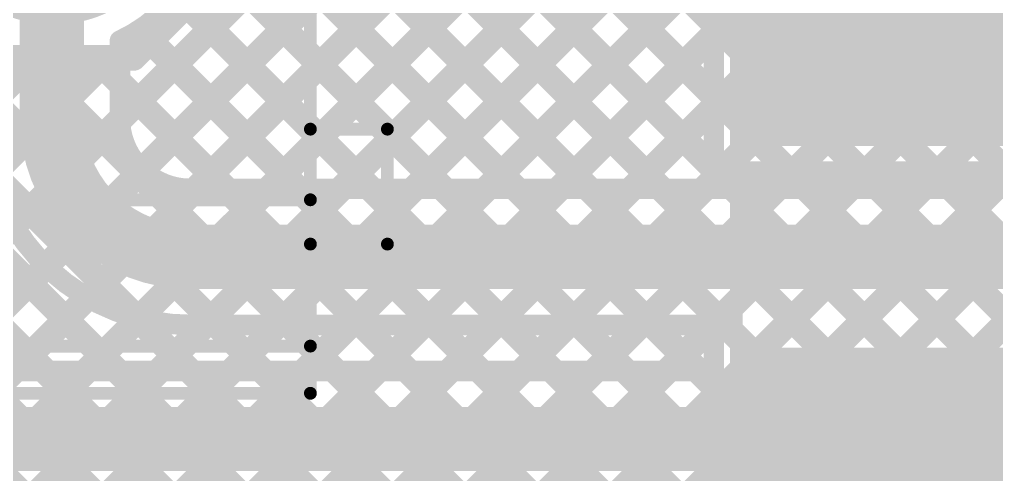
# Model space of a CAD drawing. Header units: inches. Extents: x -1.9 to 9.4, y 0 to 6.7.
# Drawn here: x 0.5357 to 0.9163, y 2.9372 to 3.1144 of the extents above; entities that cross this region are included whole.
import ezdxf

# ---------------------------------------------------------------- set-up
doc = ezdxf.new("R2010")
doc.units = ezdxf.units.IN
doc.header["$MEASUREMENT"] = 0
for name, color, linetype in [('Bottom Layer', 5, 'Continuous'), ('Bottom Solder', 6, 'Continuous'), ('Top Layer', 1, 'Continuous'), ('Top Overlay', 2, 'Continuous'), ('Top Paste', 8, 'Continuous'), ('Top Solder', 216, 'Continuous')]:
    doc.layers.add(name, color=color, linetype=linetype)

# ---------------------------------------------------------------- blocks, each defined once
blk = doc.blocks.new('KF129_5_08_3P_7')
at = {"layer": 'Bottom Solder'}
h = blk.add_hatch(color=6, dxfattribs=at)
edge = h.paths.add_edge_path()
edge.add_arc((-0.2, 0), 0.049244, 0, 360)
at = {"layer": 'Top Solder'}
h = blk.add_hatch(color=216, dxfattribs=at)
edge = h.paths.add_edge_path()
edge.add_arc((-0.2, 0), 0.049244, 0, 360)
at = {"layer": 'Top Overlay'}
for points in [[(-0.3, 0.192913, 0.005, 0.005, 0), (-0.3, -0.22441, 0.005, 0.005, 0)], [(0.3, 0.192913, 0.005, 0.005, 0), (-0.3, 0.192913, 0.005, 0.005, 0)], [(0.3, 0.174526, 0.005, 0.005, 0), (-0.3, 0.174526, 0.005, 0.005, 0)], [(-0.33, 0.134786, 0.005, 0.005, 0), (-0.33, 0.09, 0.005, 0.005, 0)], [(-0.3, 0.134786, 0.005, 0.005, 0), (-0.33, 0.134786, 0.005, 0.005, 0)], [(0.3, 0.117526, 0.005, 0.005, 0), (-0.3, 0.117526, 0.005, 0.005, 0)], [(-0.3, 0.09, 0.005, 0.005, 0), (-0.33, 0.09, 0.005, 0.005, 0)]]:
    blk.add_lwpolyline(points, format="xyseb", dxfattribs=at)
for points in [[(-0.30125, 0.192913, 0.0025, 0.0025, 1), (-0.29875, 0.192913, 0.0025, 0.0025, 1)], [(-0.30125, 0.192913, 0.0025, 0.0025, 1), (-0.29875, 0.192913, 0.0025, 0.0025, 1)], [(-0.30125, 0.174526, 0.0025, 0.0025, 1), (-0.29875, 0.174526, 0.0025, 0.0025, 1)], [(-0.33125, 0.134786, 0.0025, 0.0025, 1), (-0.32875, 0.134786, 0.0025, 0.0025, 1)], [(-0.33125, 0.134786, 0.0025, 0.0025, 1), (-0.32875, 0.134786, 0.0025, 0.0025, 1)], [(-0.30125, 0.134786, 0.0025, 0.0025, 1), (-0.29875, 0.134786, 0.0025, 0.0025, 1)], [(-0.30125, 0.117526, 0.0025, 0.0025, 1), (-0.29875, 0.117526, 0.0025, 0.0025, 1)], [(-0.33125, 0.09, 0.0025, 0.0025, 1), (-0.32875, 0.09, 0.0025, 0.0025, 1)], [(-0.33125, 0.09, 0.0025, 0.0025, 1), (-0.32875, 0.09, 0.0025, 0.0025, 1)], [(-0.30125, 0.09, 0.0025, 0.0025, 1), (-0.29875, 0.09, 0.0025, 0.0025, 1)]]:
    blk.add_lwpolyline(points, format="xyseb", close=True, dxfattribs=at)
blk = doc.blocks.new('SMA_DO_214AC__22')
at = {"layer": 'Top Layer'}
for points in [[(-0.1063, 0.05512), (-0.04331, 0.05512), (-0.04331, -0.05512), (-0.1063, -0.05512)], [(0.04331, 0.05512), (0.1063, 0.05512), (0.1063, -0.05512), (0.04331, -0.05512)]]:
    blk.add_hatch(color=1, dxfattribs=at).paths.add_polyline_path(points)
at = {"layer": 'Top Overlay'}
blk.add_hatch(color=2, dxfattribs=at).paths.add_polyline_path([(-0.15717, -0.06299), (-0.11122, -0.06299), (-0.11122, 0.06299), (-0.15717, 0.06299)])
at = {"layer": 'Top Paste'}
for points in [[(-0.1063, 0.05512), (-0.04331, 0.05512), (-0.04331, -0.05512), (-0.1063, -0.05512)], [(0.04331, 0.05512), (0.1063, 0.05512), (0.1063, -0.05512), (0.04331, -0.05512)]]:
    blk.add_hatch(color=8, dxfattribs=at).paths.add_polyline_path(points)
at = {"layer": 'Top Solder'}
for points in [[(-0.1103, 0.05912), (-0.03931, 0.05912), (-0.03931, -0.05912), (-0.1103, -0.05912)], [(0.03931, 0.05912), (0.1103, 0.05912), (0.1103, -0.05912), (0.03931, -0.05912)]]:
    blk.add_hatch(color=216, dxfattribs=at).paths.add_polyline_path(points)
at = {"layer": 'Top Overlay'}
for points in [[(-0.11745, 0.06034, 0.005, 0.005, 0), (0.1119, 0.06034, 0.005, 0.005, 0)], [(0.1119, 0.06034, 0.005, 0.005, 0), (0.1119, 0.04656, 0.005, 0.005, 0)], [(0.1119, -0.04656, 0.005, 0.005, 0), (0.1119, -0.06034, 0.005, 0.005, 0)], [(-0.11745, -0.06034, 0.005, 0.005, 0), (0.1119, -0.06034, 0.005, 0.005, 0)]]:
    blk.add_lwpolyline(points, format="xyseb", dxfattribs=at)
for points in [[(-0.1187, 0.06034, 0.0025, 0.0025, 1), (-0.1162, 0.06034, 0.0025, 0.0025, 1)], [(0.11065, 0.06034, 0.0025, 0.0025, 1), (0.11315, 0.06034, 0.0025, 0.0025, 1)], [(0.11065, 0.06034, 0.0025, 0.0025, 1), (0.11315, 0.06034, 0.0025, 0.0025, 1)], [(0.11065, 0.04656, 0.0025, 0.0025, 1), (0.11315, 0.04656, 0.0025, 0.0025, 1)], [(0.11065, -0.04656, 0.0025, 0.0025, 1), (0.11315, -0.04656, 0.0025, 0.0025, 1)], [(-0.1187, -0.06034, 0.0025, 0.0025, 1), (-0.1162, -0.06034, 0.0025, 0.0025, 1)], [(0.11065, -0.06034, 0.0025, 0.0025, 1), (0.11315, -0.06034, 0.0025, 0.0025, 1)], [(0.11065, -0.06034, 0.0025, 0.0025, 1), (0.11315, -0.06034, 0.0025, 0.0025, 1)]]:
    blk.add_lwpolyline(points, format="xyseb", close=True, dxfattribs=at)

msp = doc.modelspace()

# ---------------------------------------------------------------- hatches: boundary and pattern name
at = {"layer": 'Top Layer'}
msp.add_hatch(color=1, dxfattribs=at).paths.add_polyline_path([(0.84034, 3.09083), (0.91034, 3.09083), (0.91034, 3.19583), (0.84034, 3.19583)])

# ---------------------------------------------------------------- linework, layer by layer
at = {"layer": 'Bottom Layer'}
for points in [[(0.1659, 2.49672, 0.01, 0.01, 0), (1.03869, 3.36951, 0.01, 0.01, 0)], [(0.1659, 2.52501, 0.01, 0.01, 0), (1.01041, 3.36951, 0.01, 0.01, 0)], [(0.1659, 2.55329, 0.01, 0.01, 0), (0.98212, 3.36951, 0.01, 0.01, 0)], [(0.1659, 2.58158, 0.01, 0.01, 0), (0.95384, 3.36951, 0.01, 0.01, 0)], [(0.16792, 2.47046, 0.01, 0.01, 0), (1.06697, 3.36951, 0.01, 0.01, 0)], [(0.18206, 2.45632, 0.01, 0.01, 0), (1.09526, 3.36951, 0.01, 0.01, 0)], [(0.1962, 2.44217, 0.01, 0.01, 0), (1.12354, 3.36951, 0.01, 0.01, 0)], [(0.22389, 2.44157, 0.01, 0.01, 0), (1.15183, 3.36951, 0.01, 0.01, 0)], [(0.23842, 3.36951, 0.01, 0.01, 0), (0.72654, 2.88138, 0.01, 0.01, 0)], [(0.2497, 2.75022, 0.01, 0.01, 0), (0.86898, 3.36951, 0.01, 0.01, 0)], [(0.25217, 2.44157, 0.01, 0.01, 0), (1.18011, 3.36951, 0.01, 0.01, 0)], [(0.26384, 2.73608, 0.01, 0.01, 0), (0.89727, 3.36951, 0.01, 0.01, 0)], [(0.27266, 2.71662, 0.01, 0.01, 0), (0.92555, 3.36951, 0.01, 0.01, 0)], [(0.43641, 3.36951, 0.01, 0.01, 0), (0.87509, 2.93083, 0.01, 0.01, 0)], [(0.46469, 3.36951, 0.01, 0.01, 0), (0.90338, 2.93083, 0.01, 0.01, 0)], [(0.49297, 3.36951, 0.01, 0.01, 0), (0.93166, 2.93083, 0.01, 0.01, 0)], [(0.52126, 3.36951, 0.01, 0.01, 0), (0.95995, 2.93083, 0.01, 0.01, 0)], [(0.54954, 3.36951, 0.01, 0.01, 0), (0.98823, 2.93083, 0.01, 0.01, 0)], [(0.57783, 3.36951, 0.01, 0.01, 0), (1.01651, 2.93083, 0.01, 0.01, 0)], [(0.60611, 3.36951, 0.01, 0.01, 0), (1.04136, 2.93426, 0.01, 0.01, 0)], [(0.6344, 3.36951, 0.01, 0.01, 0), (1.05334, 2.95057, 0.01, 0.01, 0)], [(0.66268, 3.36951, 0.01, 0.01, 0), (1.05334, 2.97885, 0.01, 0.01, 0)], [(0.41128, 3.16836, 0.01, 0.01, 0), (0.71739, 2.86225, 0.01, 0.01, 0)], [(0.61128, 3.16635, 0.01, 0.01, 0), (0.84681, 2.93083, 0.01, 0.01, 0)], [(0.41128, 3.14008, 0.01, 0.01, 0), (0.71739, 2.83397, 0.01, 0.01, 0)], [(0.61128, 3.13807, 0.01, 0.01, 0), (0.81852, 2.93083, 0.01, 0.01, 0)], [(0.58016, 3.09947, 0.01, 0.01, 0), (0.61128, 3.13059, 0.01, 0.01, 0)], [(0.85456, 2.93083, 0.01, 0.01, 0), (1.05153, 3.12779, 0.01, 0.01, 0)], [(0.40189, 3.12119, 0.01, 0.01, 0), (0.71739, 2.80568, 0.01, 0.01, 0)], [(0.60088, 3.12019, 0.01, 0.01, 0), (0.79024, 2.93083, 0.01, 0.01, 0)], [(0.28046, 2.44157, 0.01, 0.01, 0), (0.95067, 3.11179, 0.01, 0.01, 0)], [(0.38774, 3.10705, 0.01, 0.01, 0), (0.71739, 2.7774, 0.01, 0.01, 0)], [(0.58674, 3.10604, 0.01, 0.01, 0), (0.76897, 2.92381, 0.01, 0.01, 0)], [(0.88285, 2.93083, 0.01, 0.01, 0), (1.05334, 3.10132, 0.01, 0.01, 0)], [(0.1659, 2.723, 0.01, 0.01, 0), (0.54237, 3.09947, 0.01, 0.01, 0)], [(0.23133, 2.76014, 0.01, 0.01, 0), (0.57065, 3.09947, 0.01, 0.01, 0)], [(0.36704, 3.09947, 0.01, 0.01, 0), (0.71739, 2.74911, 0.01, 0.01, 0)], [(0.51792, 3.09947, 0.01, 0.01, 0), (0.58016, 3.09947, 0.01, 0.01, 0)], [(0.53675, 3.09947, 0.01, 0.01, 0), (0.74069, 2.89553, 0.01, 0.01, 0)], [(0.56503, 3.09947, 0.01, 0.01, 0), (0.75483, 2.90967, 0.01, 0.01, 0)], [(0.79799, 2.93083, 0.01, 0.01, 0), (0.96305, 3.09589, 0.01, 0.01, 0)], [(0.82628, 2.93083, 0.01, 0.01, 0), (0.99032, 3.09487, 0.01, 0.01, 0)], [(0.82628, 2.93083, 0.01, 0.01, 0), (0.99032, 3.09487, 0.01, 0.01, 0)], [(0.91113, 2.93083, 0.01, 0.01, 0), (1.05334, 3.07303, 0.01, 0.01, 0)]]:
    msp.add_lwpolyline(points, format="xyseb", dxfattribs=at)
for points in [[(0.58424, 3.10604, 0.005, 0.005, 1), (0.58924, 3.10604, 0.005, 0.005, 1)], [(0.53425, 3.09947, 0.005, 0.005, 1), (0.53925, 3.09947, 0.005, 0.005, 1)], [(0.53987, 3.09947, 0.005, 0.005, 1), (0.54487, 3.09947, 0.005, 0.005, 1)], [(0.56253, 3.09947, 0.005, 0.005, 1), (0.56753, 3.09947, 0.005, 0.005, 1)], [(0.56815, 3.09947, 0.005, 0.005, 1), (0.57315, 3.09947, 0.005, 0.005, 1)], [(0.57766, 3.09947, 0.005, 0.005, 1), (0.58266, 3.09947, 0.005, 0.005, 1)], [(0.57766, 3.09947, 0.005, 0.005, 1), (0.58266, 3.09947, 0.005, 0.005, 1)]]:
    msp.add_lwpolyline(points, format="xyseb", close=True, dxfattribs=at)
at = {"layer": 'Top Layer'}
for points in [[(0.43539, 3.37053, 0.008, 0.008, 0), (0.75748, 3.04844, 0.008, 0.008, 0)], [(0.46367, 3.37053, 0.008, 0.008, 0), (0.78576, 3.04844, 0.008, 0.008, 0)], [(0.49195, 3.37053, 0.008, 0.008, 0), (0.80622, 3.05627, 0.008, 0.008, 0)], [(0.52024, 3.37053, 0.008, 0.008, 0), (0.80622, 3.08455, 0.008, 0.008, 0)], [(0.54852, 3.37053, 0.008, 0.008, 0), (0.80622, 3.11284, 0.008, 0.008, 0)], [(0.57484, 3.07537, 0.008, 0.008, 0), (0.82634, 3.32687, 0.008, 0.008, 0)], [(0.58355, 3.0558, 0.008, 0.008, 0), (0.82634, 3.29858, 0.008, 0.008, 0)], [(0.60448, 3.04844, 0.008, 0.008, 0), (0.82634, 3.2703, 0.008, 0.008, 0)], [(0.63277, 3.04844, 0.008, 0.008, 0), (0.83615, 3.25183, 0.008, 0.008, 0)], [(0.52184, 3.10684, 0.008, 0.008, -1.79723), (0.61028, 3.16171, 0.008, 0.008, 0)], [(0.66105, 3.04844, 0.008, 0.008, 0), (0.82634, 3.21373, 0.008, 0.008, 0)], [(0.68934, 3.04844, 0.008, 0.008, 0), (0.82634, 3.18545, 0.008, 0.008, 0)], [(0.54834, 3.07583, 0.025, 0.025, 0), (0.54834, 3.16171, 0.025, 0.025, 0)], [(0.61, 3.16764, 0.008, 0.008, 0), (0.72919, 3.04844, 0.008, 0.008, 0)], [(0.61028, 3.16171, 0.008, 0.008, -0.291882), (0.57484, 3.10617, 0.008, 0.008, 0)], [(0.4076, 3.14377, 0.008, 0.008, 0), (0.57384, 2.97752, 0.008, 0.008, 0)], [(0.80622, 3.05513, 0.008, 0.008, 0), (0.80622, 3.14613, 0.008, 0.008, 0)], [(0.60711, 3.14224, 0.008, 0.008, 0), (0.70091, 3.04844, 0.008, 0.008, 0)], [(0.71762, 3.04844, 0.008, 0.008, 0), (0.80622, 3.13704, 0.008, 0.008, 0)], [(0.39807, 3.12501, 0.008, 0.008, 0), (0.54555, 2.97752, 0.008, 0.008, 0)], [(0.5972, 3.12387, 0.008, 0.008, 0), (0.67262, 3.04844, 0.008, 0.008, 0)], [(0.58242, 3.11036, 0.008, 0.008, 0), (0.64434, 3.04844, 0.008, 0.008, 0)], [(0.57484, 3.10365, 0.008, 0.008, 0), (0.58014, 3.10895, 0.008, 0.008, 0)], [(0.57484, 3.07583, 0.008, 0.008, 0), (0.57484, 3.10617, 0.008, 0.008, 0)], [(0.74591, 3.04844, 0.008, 0.008, 0), (0.80622, 3.10876, 0.008, 0.008, 0)], [(0.57484, 3.08966, 0.008, 0.008, 0), (0.61605, 3.04844, 0.008, 0.008, 0)], [(0.60222, 3.02194, 0.025, 0.025, -0.414214), (0.54834, 3.07583, 0.025, 0.025, 0)], [(0.77419, 3.04844, 0.008, 0.008, 0), (0.80622, 3.08048, 0.008, 0.008, 0)], [(0.60222, 2.99544, 0.008, 0.008, -0.414214), (0.52184, 3.07583, 0.008, 0.008, 0)], [(0.60222, 3.04844, 0.008, 0.008, -0.414214), (0.57484, 3.07583, 0.008, 0.008, 0)], [(0.80247, 3.04844, 0.008, 0.008, 0), (0.80916, 3.05513, 0.008, 0.008, 0)], [(0.80622, 3.05513, 0.008, 0.008, 0), (0.94446, 3.05513, 0.008, 0.008, 0)], [(0.80735, 3.05513, 0.008, 0.008, 0), (0.81404, 3.04844, 0.008, 0.008, 0)], [(0.83076, 3.04844, 0.008, 0.008, 0), (0.83745, 3.05513, 0.008, 0.008, 0)], [(0.83564, 3.05513, 0.008, 0.008, 0), (0.84233, 3.04844, 0.008, 0.008, 0)], [(0.85904, 3.04844, 0.008, 0.008, 0), (0.86573, 3.05513, 0.008, 0.008, 0)], [(0.86392, 3.05513, 0.008, 0.008, 0), (0.87061, 3.04844, 0.008, 0.008, 0)], [(0.88733, 3.04844, 0.008, 0.008, 0), (0.89402, 3.05513, 0.008, 0.008, 0)], [(0.89221, 3.05513, 0.008, 0.008, 0), (0.8989, 3.04844, 0.008, 0.008, 0)], [(0.91561, 3.04844, 0.008, 0.008, 0), (0.9223, 3.05513, 0.008, 0.008, 0)], [(0.60222, 3.04844, 0.008, 0.008, 0), (0.94859, 3.04844, 0.008, 0.008, 0)], [(0.47699, 2.97752, 0.008, 0.008, 0), (0.53354, 3.03407, 0.008, 0.008, 0)], [(0.60222, 3.02194, 0.025, 0.025, 0), (0.95921, 3.02194, 0.025, 0.025, 0)], [(0.50528, 2.97752, 0.008, 0.008, 0), (0.54607, 3.01831, 0.008, 0.008, 0)], [(0.53356, 2.97752, 0.008, 0.008, 0), (0.56217, 3.00613, 0.008, 0.008, 0)], [(0.56185, 2.97752, 0.008, 0.008, 0), (0.58228, 2.99796, 0.008, 0.008, 0)], [(0.58148, 2.99817, 0.008, 0.008, 0), (0.60212, 2.97752, 0.008, 0.008, 0)], [(0.59013, 2.97752, 0.008, 0.008, 0), (0.60805, 2.99544, 0.008, 0.008, 0)], [(0.60222, 2.99544, 0.008, 0.008, 0), (0.80622, 2.99544, 0.008, 0.008, 0)], [(0.61248, 2.99544, 0.008, 0.008, 0), (0.63041, 2.97752, 0.008, 0.008, 0)], [(0.61842, 2.97752, 0.008, 0.008, 0), (0.63634, 2.99544, 0.008, 0.008, 0)], [(0.64077, 2.99544, 0.008, 0.008, 0), (0.65869, 2.97752, 0.008, 0.008, 0)], [(0.6467, 2.97752, 0.008, 0.008, 0), (0.66462, 2.99544, 0.008, 0.008, 0)], [(0.66905, 2.99544, 0.008, 0.008, 0), (0.68697, 2.97752, 0.008, 0.008, 0)], [(0.67498, 2.97752, 0.008, 0.008, 0), (0.69291, 2.99544, 0.008, 0.008, 0)], [(0.69734, 2.99544, 0.008, 0.008, 0), (0.71526, 2.97752, 0.008, 0.008, 0)], [(0.70327, 2.97752, 0.008, 0.008, 0), (0.72119, 2.99544, 0.008, 0.008, 0)], [(0.72562, 2.99544, 0.008, 0.008, 0), (0.74354, 2.97752, 0.008, 0.008, 0)], [(0.73155, 2.97752, 0.008, 0.008, 0), (0.74947, 2.99544, 0.008, 0.008, 0)], [(0.75391, 2.99544, 0.008, 0.008, 0), (0.77183, 2.97752, 0.008, 0.008, 0)], [(0.75984, 2.97752, 0.008, 0.008, 0), (0.77776, 2.99544, 0.008, 0.008, 0)], [(0.78219, 2.99544, 0.008, 0.008, 0), (0.80011, 2.97752, 0.008, 0.008, 0)], [(0.78812, 2.97752, 0.008, 0.008, 0), (0.80604, 2.99544, 0.008, 0.008, 0)], [(0.80622, 2.97752, 0.008, 0.008, 0), (0.80622, 2.99544, 0.008, 0.008, 0)], [(0.39112, 2.97752, 0.008, 0.008, 0), (0.80622, 2.97752, 0.008, 0.008, 0)], [(0.39112, 2.95102, 0.025, 0.025, 0), (0.85834, 2.95102, 0.025, 0.025, 0)], [(0.87534, 2.95102, 0.025, 0.025, 0), (0.8816, 2.95102, 0.025, 0.025, 0)]]:
    msp.add_lwpolyline(points, format="xyseb", dxfattribs=at)
for points in [[(0.58042, 3.11036, 0.004, 0.004, 1), (0.58442, 3.11036, 0.004, 0.004, 1)], [(0.80422, 3.11284, 0.004, 0.004, 1), (0.80822, 3.11284, 0.004, 0.004, 1)], [(0.57284, 3.10617, 0.004, 0.004, 1), (0.57684, 3.10617, 0.004, 0.004, 1)], [(0.57284, 3.10617, 0.004, 0.004, 1), (0.57684, 3.10617, 0.004, 0.004, 1)], [(0.57814, 3.10895, 0.004, 0.004, 1), (0.58214, 3.10895, 0.004, 0.004, 1)], [(0.80422, 3.10876, 0.004, 0.004, 1), (0.80822, 3.10876, 0.004, 0.004, 1)], [(0.57284, 3.10365, 0.004, 0.004, 1), (0.57684, 3.10365, 0.004, 0.004, 1)], [(0.57284, 3.08966, 0.004, 0.004, 1), (0.57684, 3.08966, 0.004, 0.004, 1)], [(0.54209, 3.07583, 0.0125, 0.0125, 1), (0.55459, 3.07583, 0.0125, 0.0125, 1)], [(0.54209, 3.07583, 0.0125, 0.0125, 1), (0.55459, 3.07583, 0.0125, 0.0125, 1)], [(0.80422, 3.08455, 0.004, 0.004, 1), (0.80822, 3.08455, 0.004, 0.004, 1)], [(0.80422, 3.08048, 0.004, 0.004, 1), (0.80822, 3.08048, 0.004, 0.004, 1)], [(0.57284, 3.07583, 0.004, 0.004, 1), (0.57684, 3.07583, 0.004, 0.004, 1)], [(0.57284, 3.07583, 0.004, 0.004, 1), (0.57684, 3.07583, 0.004, 0.004, 1)], [(0.57284, 3.07537, 0.004, 0.004, 1), (0.57684, 3.07537, 0.004, 0.004, 1)], [(0.80422, 3.05627, 0.004, 0.004, 1), (0.80822, 3.05627, 0.004, 0.004, 1)], [(0.58155, 3.0558, 0.004, 0.004, 1), (0.58555, 3.0558, 0.004, 0.004, 1)], [(0.80422, 3.05513, 0.004, 0.004, 1), (0.80822, 3.05513, 0.004, 0.004, 1)], [(0.80422, 3.05513, 0.004, 0.004, 1), (0.80822, 3.05513, 0.004, 0.004, 1)], [(0.80535, 3.05513, 0.004, 0.004, 1), (0.80935, 3.05513, 0.004, 0.004, 1)], [(0.80716, 3.05513, 0.004, 0.004, 1), (0.81116, 3.05513, 0.004, 0.004, 1)], [(0.83364, 3.05513, 0.004, 0.004, 1), (0.83764, 3.05513, 0.004, 0.004, 1)], [(0.83545, 3.05513, 0.004, 0.004, 1), (0.83945, 3.05513, 0.004, 0.004, 1)], [(0.86192, 3.05513, 0.004, 0.004, 1), (0.86592, 3.05513, 0.004, 0.004, 1)], [(0.86373, 3.05513, 0.004, 0.004, 1), (0.86773, 3.05513, 0.004, 0.004, 1)], [(0.89021, 3.05513, 0.004, 0.004, 1), (0.89421, 3.05513, 0.004, 0.004, 1)], [(0.89202, 3.05513, 0.004, 0.004, 1), (0.89602, 3.05513, 0.004, 0.004, 1)], [(0.60022, 3.04844, 0.004, 0.004, 1), (0.60422, 3.04844, 0.004, 0.004, 1)], [(0.60022, 3.04844, 0.004, 0.004, 1), (0.60422, 3.04844, 0.004, 0.004, 1)], [(0.60248, 3.04844, 0.004, 0.004, 1), (0.60648, 3.04844, 0.004, 0.004, 1)], [(0.61405, 3.04844, 0.004, 0.004, 1), (0.61805, 3.04844, 0.004, 0.004, 1)], [(0.63077, 3.04844, 0.004, 0.004, 1), (0.63477, 3.04844, 0.004, 0.004, 1)], [(0.64234, 3.04844, 0.004, 0.004, 1), (0.64634, 3.04844, 0.004, 0.004, 1)], [(0.65905, 3.04844, 0.004, 0.004, 1), (0.66305, 3.04844, 0.004, 0.004, 1)], [(0.67062, 3.04844, 0.004, 0.004, 1), (0.67462, 3.04844, 0.004, 0.004, 1)], [(0.68734, 3.04844, 0.004, 0.004, 1), (0.69134, 3.04844, 0.004, 0.004, 1)], [(0.69891, 3.04844, 0.004, 0.004, 1), (0.70291, 3.04844, 0.004, 0.004, 1)], [(0.71562, 3.04844, 0.004, 0.004, 1), (0.71962, 3.04844, 0.004, 0.004, 1)], [(0.72719, 3.04844, 0.004, 0.004, 1), (0.73119, 3.04844, 0.004, 0.004, 1)], [(0.74391, 3.04844, 0.004, 0.004, 1), (0.74791, 3.04844, 0.004, 0.004, 1)], [(0.75548, 3.04844, 0.004, 0.004, 1), (0.75948, 3.04844, 0.004, 0.004, 1)], [(0.77219, 3.04844, 0.004, 0.004, 1), (0.77619, 3.04844, 0.004, 0.004, 1)], [(0.78376, 3.04844, 0.004, 0.004, 1), (0.78776, 3.04844, 0.004, 0.004, 1)], [(0.80047, 3.04844, 0.004, 0.004, 1), (0.80447, 3.04844, 0.004, 0.004, 1)], [(0.81204, 3.04844, 0.004, 0.004, 1), (0.81604, 3.04844, 0.004, 0.004, 1)], [(0.82876, 3.04844, 0.004, 0.004, 1), (0.83276, 3.04844, 0.004, 0.004, 1)], [(0.84033, 3.04844, 0.004, 0.004, 1), (0.84433, 3.04844, 0.004, 0.004, 1)], [(0.85704, 3.04844, 0.004, 0.004, 1), (0.86104, 3.04844, 0.004, 0.004, 1)], [(0.86861, 3.04844, 0.004, 0.004, 1), (0.87261, 3.04844, 0.004, 0.004, 1)], [(0.88533, 3.04844, 0.004, 0.004, 1), (0.88933, 3.04844, 0.004, 0.004, 1)], [(0.8969, 3.04844, 0.004, 0.004, 1), (0.9009, 3.04844, 0.004, 0.004, 1)], [(0.91361, 3.04844, 0.004, 0.004, 1), (0.91761, 3.04844, 0.004, 0.004, 1)], [(0.53154, 3.03407, 0.004, 0.004, 1), (0.53554, 3.03407, 0.004, 0.004, 1)], [(0.59597, 3.02194, 0.0125, 0.0125, 1), (0.60847, 3.02194, 0.0125, 0.0125, 1)], [(0.59597, 3.02194, 0.0125, 0.0125, 1), (0.60847, 3.02194, 0.0125, 0.0125, 1)], [(0.54407, 3.01831, 0.004, 0.004, 1), (0.54807, 3.01831, 0.004, 0.004, 1)], [(0.56017, 3.00613, 0.004, 0.004, 1), (0.56417, 3.00613, 0.004, 0.004, 1)], [(0.57948, 2.99817, 0.004, 0.004, 1), (0.58348, 2.99817, 0.004, 0.004, 1)], [(0.58028, 2.99796, 0.004, 0.004, 1), (0.58428, 2.99796, 0.004, 0.004, 1)], [(0.60022, 2.99544, 0.004, 0.004, 1), (0.60422, 2.99544, 0.004, 0.004, 1)], [(0.60022, 2.99544, 0.004, 0.004, 1), (0.60422, 2.99544, 0.004, 0.004, 1)], [(0.60605, 2.99544, 0.004, 0.004, 1), (0.61005, 2.99544, 0.004, 0.004, 1)], [(0.61049, 2.99544, 0.004, 0.004, 1), (0.61448, 2.99544, 0.004, 0.004, 1)], [(0.63434, 2.99544, 0.004, 0.004, 1), (0.63834, 2.99544, 0.004, 0.004, 1)], [(0.63877, 2.99544, 0.004, 0.004, 1), (0.64277, 2.99544, 0.004, 0.004, 1)], [(0.66262, 2.99544, 0.004, 0.004, 1), (0.66662, 2.99544, 0.004, 0.004, 1)], [(0.66705, 2.99544, 0.004, 0.004, 1), (0.67105, 2.99544, 0.004, 0.004, 1)], [(0.69091, 2.99544, 0.004, 0.004, 1), (0.69491, 2.99544, 0.004, 0.004, 1)], [(0.69534, 2.99544, 0.004, 0.004, 1), (0.69934, 2.99544, 0.004, 0.004, 1)], [(0.71919, 2.99544, 0.004, 0.004, 1), (0.72319, 2.99544, 0.004, 0.004, 1)], [(0.72362, 2.99544, 0.004, 0.004, 1), (0.72762, 2.99544, 0.004, 0.004, 1)], [(0.74747, 2.99544, 0.004, 0.004, 1), (0.75147, 2.99544, 0.004, 0.004, 1)], [(0.75191, 2.99544, 0.004, 0.004, 1), (0.75591, 2.99544, 0.004, 0.004, 1)], [(0.77576, 2.99544, 0.004, 0.004, 1), (0.77976, 2.99544, 0.004, 0.004, 1)], [(0.78019, 2.99544, 0.004, 0.004, 1), (0.78419, 2.99544, 0.004, 0.004, 1)], [(0.80404, 2.99544, 0.004, 0.004, 1), (0.80804, 2.99544, 0.004, 0.004, 1)], [(0.80422, 2.99544, 0.004, 0.004, 1), (0.80822, 2.99544, 0.004, 0.004, 1)], [(0.80422, 2.99544, 0.004, 0.004, 1), (0.80822, 2.99544, 0.004, 0.004, 1)], [(0.53156, 2.97752, 0.004, 0.004, 1), (0.53556, 2.97752, 0.004, 0.004, 1)], [(0.54355, 2.97752, 0.004, 0.004, 1), (0.54755, 2.97752, 0.004, 0.004, 1)], [(0.55985, 2.97752, 0.004, 0.004, 1), (0.56385, 2.97752, 0.004, 0.004, 1)], [(0.57184, 2.97752, 0.004, 0.004, 1), (0.57584, 2.97752, 0.004, 0.004, 1)], [(0.58813, 2.97752, 0.004, 0.004, 1), (0.59213, 2.97752, 0.004, 0.004, 1)], [(0.60012, 2.97752, 0.004, 0.004, 1), (0.60412, 2.97752, 0.004, 0.004, 1)], [(0.61642, 2.97752, 0.004, 0.004, 1), (0.62042, 2.97752, 0.004, 0.004, 1)], [(0.62841, 2.97752, 0.004, 0.004, 1), (0.63241, 2.97752, 0.004, 0.004, 1)], [(0.6447, 2.97752, 0.004, 0.004, 1), (0.6487, 2.97752, 0.004, 0.004, 1)], [(0.65669, 2.97752, 0.004, 0.004, 1), (0.66069, 2.97752, 0.004, 0.004, 1)], [(0.67298, 2.97752, 0.004, 0.004, 1), (0.67698, 2.97752, 0.004, 0.004, 1)], [(0.68497, 2.97752, 0.004, 0.004, 1), (0.68897, 2.97752, 0.004, 0.004, 1)], [(0.70127, 2.97752, 0.004, 0.004, 1), (0.70527, 2.97752, 0.004, 0.004, 1)], [(0.71326, 2.97752, 0.004, 0.004, 1), (0.71726, 2.97752, 0.004, 0.004, 1)], [(0.72955, 2.97752, 0.004, 0.004, 1), (0.73355, 2.97752, 0.004, 0.004, 1)], [(0.74154, 2.97752, 0.004, 0.004, 1), (0.74554, 2.97752, 0.004, 0.004, 1)], [(0.75784, 2.97752, 0.004, 0.004, 1), (0.76184, 2.97752, 0.004, 0.004, 1)], [(0.76983, 2.97752, 0.004, 0.004, 1), (0.77383, 2.97752, 0.004, 0.004, 1)], [(0.78612, 2.97752, 0.004, 0.004, 1), (0.79012, 2.97752, 0.004, 0.004, 1)], [(0.79811, 2.97752, 0.004, 0.004, 1), (0.80211, 2.97752, 0.004, 0.004, 1)], [(0.80422, 2.97752, 0.004, 0.004, 1), (0.80822, 2.97752, 0.004, 0.004, 1)], [(0.80422, 2.97752, 0.004, 0.004, 1), (0.80822, 2.97752, 0.004, 0.004, 1)], [(0.85209, 2.95102, 0.0125, 0.0125, 1), (0.86459, 2.95102, 0.0125, 0.0125, 1)], [(0.86909, 2.95102, 0.0125, 0.0125, 1), (0.88159, 2.95102, 0.0125, 0.0125, 1)], [(0.87535, 2.95102, 0.0125, 0.0125, 1), (0.88785, 2.95102, 0.0125, 0.0125, 1)]]:
    msp.add_lwpolyline(points, format="xyseb", close=True, dxfattribs=at)

# ---------------------------------------------------------------- block references
for name, p, rotation in [('KF129_5_08_3P_7', (0.34904, 3.16171), 180), ('SMA_DO_214AC__22', (0.87534, 3.02583), 90)]:
    msp.add_blockref(name, p, dxfattribs=dict(rotation=rotation))

doc.saveas('drawing.dxf')
